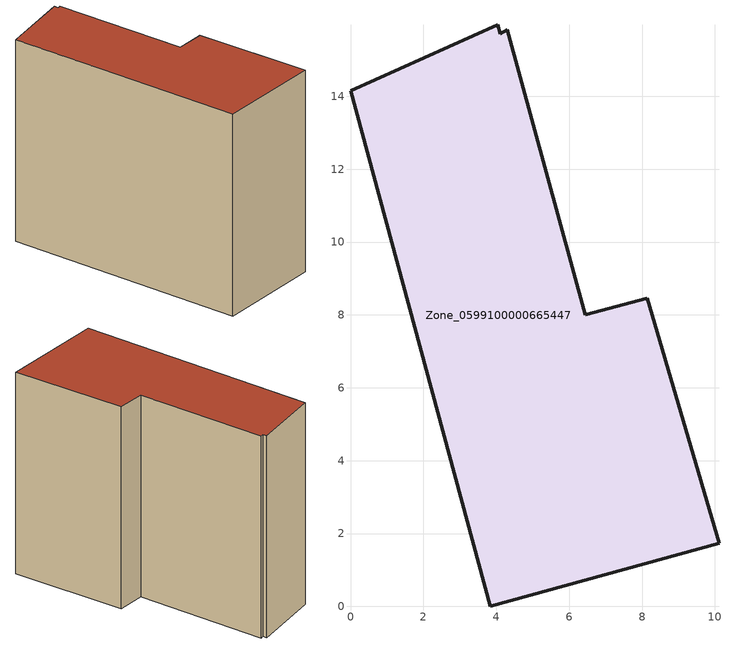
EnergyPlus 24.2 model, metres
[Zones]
Zone_0599100000665447
 floor ground (C_G): 4.11,15.71 4.31,15.82 6.44,8.01 8.14,8.46 10.11,1.74 3.83,0 0,14.15 4.04,15.97 z0
 wall outside (C_F): 3.83,0 10.11,1.74 8.14,8.46 6.44,8.01 4.31,15.82 4.11,15.71 4.04,15.97 0,14.15 3.83,0 z0:12.19
 roof outside (C_R): 4.04,15.97 0,14.15 3.83,0 10.11,1.74 8.14,8.46 6.44,8.01 4.31,15.82 4.11,15.71 z12.19
[BUILDING]
Pand.0599100000665447: North Axis=0; Terrain=City; Loads Convergence Tolerance Value=0.04; Temperature Convergence Tolerance Value=0.4; Solar Distribution=FullExterior; Maximum Number of Warmup Days=25; Minimum Number of Warmup Days=1
[Site:Location]
Rotterdam.The.Hague.AP_ZH_NLD Design_Conditions: Latitude=51.96; Longitude=4.45; Time Zone=1; Elevation=-4.5
[SITE:GROUNDTEMPERATURE:BUILDINGSURFACE]
18, 18, 18, 18, 18, 18, 18, 18, 18, 18, 18, 18
[MATERIAL] Thermal Absorptance=0.9; Solar Absorptance=0.7; Visible Absorptance=0.7
Name | Roughness | Thickness | Conductivity | Density | Specific Heat
G.TI.1946 | MediumSmooth | 0.15 | 1 | 540 | 1210
F.TI.1946 | Rough | 0.3 | 0.857143 | 1920 | 840
R.TI.1946 | MediumRough | 0.2 | 0.1 | 1500 | 1000
[CONSTRUCTION]
C_G: G.TI.1946
C_F: F.TI.1946
C_R: R.TI.1946
[ZONE]
Zone_0599100000665447: Type=1; Multiplier=1; Ceiling Height=Autocalculate; Volume=Autocalculate; Floor Area=autocalculate; Part of Total Floor Area=Yes
[ZONEINFILTRATION:DESIGNFLOWRATE]
Infil_Zone_0599100000665447: Zone or ZoneList or Space or SpaceList=Zone_0599100000665447; Schedule=AlwaysOn; Design Flow Rate Calculation Method=Flow/Area; Flow Rate per Floor Area=0.003; Constant Term Coefficient=1; Temperature Term Coefficient=0; Velocity Term Coefficient=0; Velocity Squared Term Coefficient=0
[HVACTEMPLATE:ZONE:IDEALLOADSAIRSYSTEM]
Zone_0599100000665447: Maximum Heating Supply Air Temperature=50; Minimum Cooling Supply Air Temperature=13; Maximum Heating Supply Air Humidity Ratio=0.0156; Minimum Cooling Supply Air Humidity Ratio=0.0077; Heating Limit=NoLimit; Cooling Limit=NoLimit; Dehumidification Control Type=ConstantSensibleHeatRatio; Cooling Sensible Heat Ratio=0.7; Dehumidification Setpoint=60; Humidification Control Type=None; Humidification Setpoint=30; Outdoor Air Method=None; Outdoor Air Flow Rate per Person=0.00944; Outdoor Air Flow Rate per Zone Floor Area=0; Outdoor Air Flow Rate per Zone=0; Demand Controlled Ventilation Type=None; Outdoor Air Economizer Type=NoEconomizer; Heat Recovery Type=None; Sensible Heat Recovery Effectiveness=0.7; Latent Heat Recovery Effectiveness=0.65
[ZONECONTROL:THERMOSTAT]
ThermostatControl_Zone_0599100000665447: Zone or ZoneList=Zone_0599100000665447; Control Type Schedule=DualSetpointControlType; Control 1=Thermostat_Zone_0599100000665447; Temperature Difference Between Cutout And Setpoint=0
[THERMOSTATSETPOINT:DUALSETPOINT]
Thermostat_Zone_0599100000665447: Heating Setpoint Temperature Schedule=HeatingSetpoint_Zone_0599100000665447; Cooling Setpoint Temperature Schedule=CoolingSetpoint_Zone_0599100000665447
[SCHEDULE:COMPACT]
HeatingSetpoint_Zone_0599100000665447: Through: 12/31, For: AllDays, Until: 24:00, 21
CoolingSetpoint_Zone_0599100000665447: Through: 12/31, For: AllDays, Until: 24:00, 24
DualSetpointControlType: Through: 12/31, For: AllDays, Until: 24:00, 4
AlwaysOn: Through: 12/31, For: AllDays, Until: 24:00, 1
